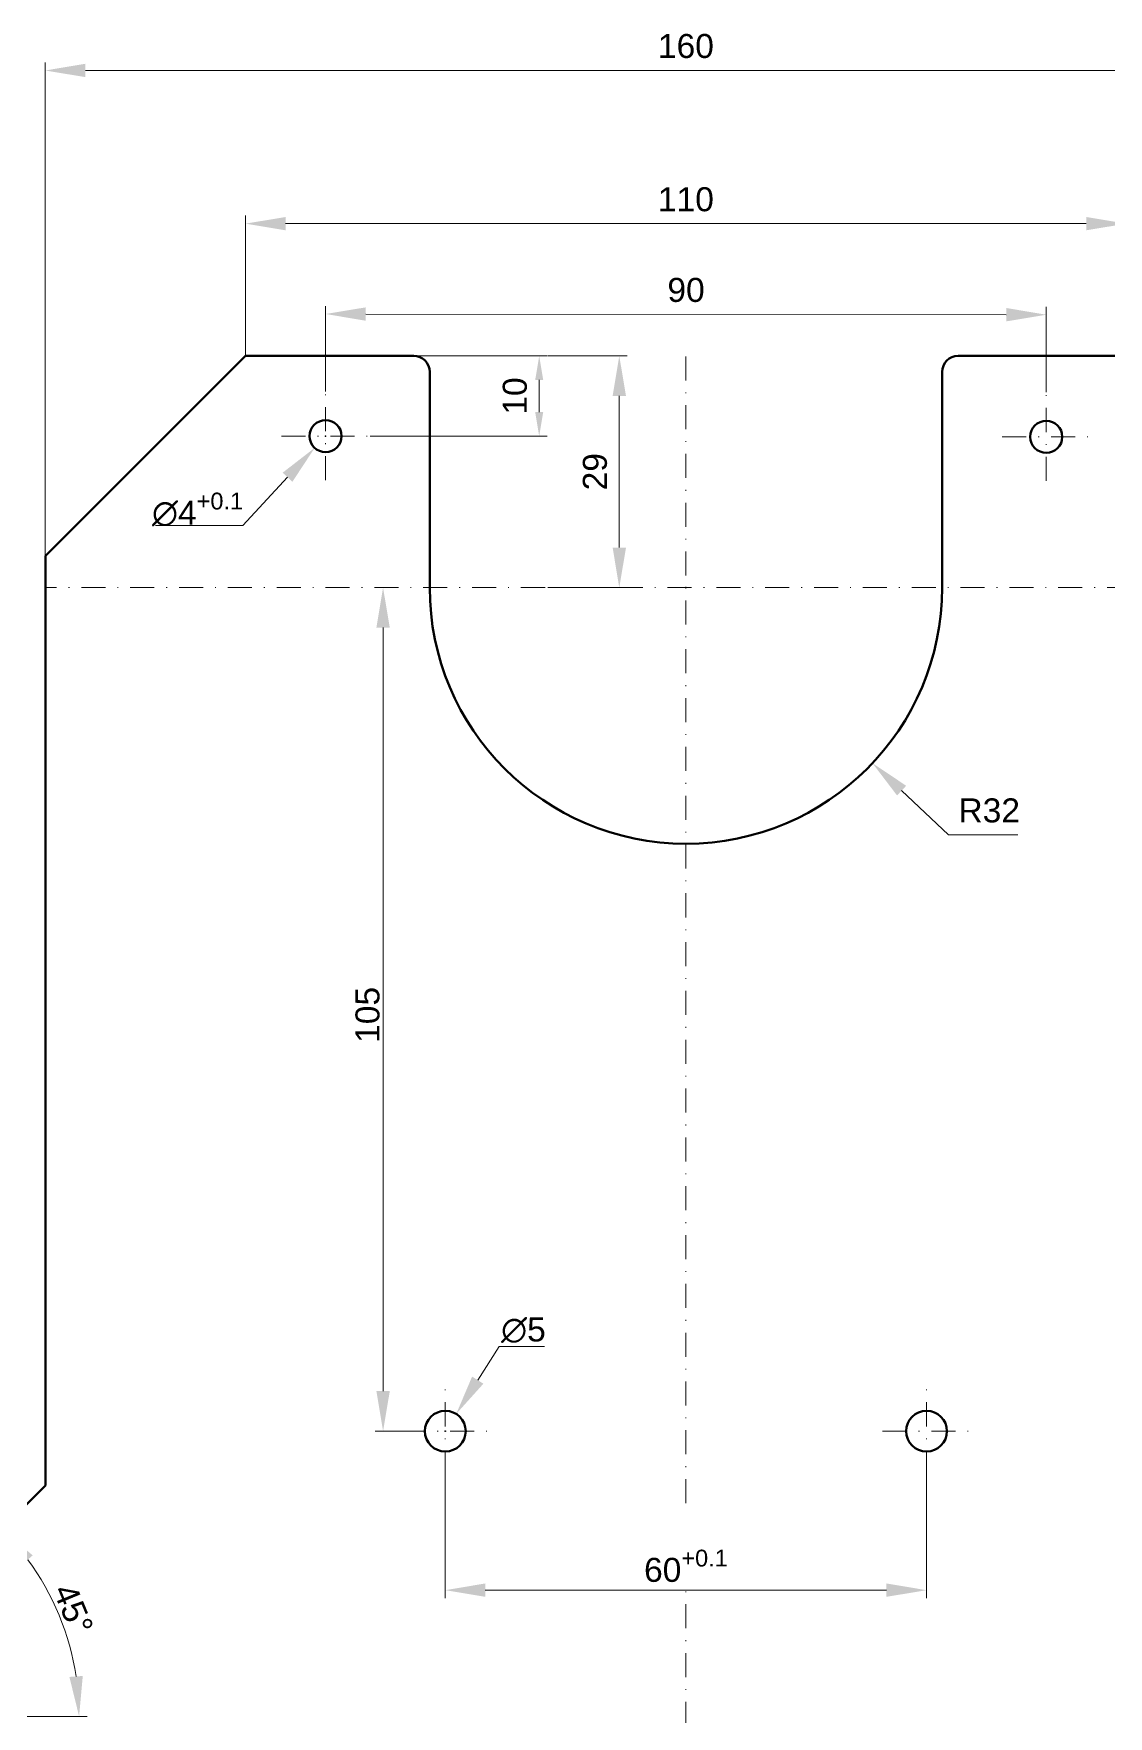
# Model space of a CAD drawing. Header units: inches. Extents: x -122986 to 27550, y -4965 to 6170.
# Drawn here: x 5490 to 5624.2, y 1131 to 1341.2 of the extents above; entities that cross this region are included whole.
import ezdxf

# ---------------------------------------------------------------- set-up
doc = ezdxf.new("R2010")
doc.units = ezdxf.units.IN
doc.header["$LTSCALE"] = 2
doc.header["$MEASUREMENT"] = 0
doc.linetypes.add('DASHDOT', pattern=[1, 0.5, -0.25, 0, -0.25])
for name, color, linetype, lineweight in [('1 Kich Thước', 7, 'Continuous', 15), ('1 mãnh', 7, 'Continuous', 5), ('1 Đường Tâm', 50, 'DASHDOT', 9), ('1 Đậm', 7, 'Continuous', 50)]:
    doc.layers.add(name, color=color, linetype=linetype, lineweight=lineweight)
doc.styles.add('tinh', font='arial.ttf')
doc.dimstyles.new('Tịnh', dxfattribs={"dimtxt": 0.3, "dimasz": 1.5, "dimexe": 1, "dimexo": 0.0625, "dimgap": 0.4, "dimtad": 1, "dimtoh": 1, "dimzin": 0, "dimdsep": 46, "dimtxsty": 'tinh', "dimcen": 0.09, "dimclrd": 256, "dimclre": 256, "dimclrt": 4, "dimadec": 0, "dimazin": 0, "dimtfac": 1, "dimtofl": 0, "dimtmove": 0, "dimatfit": 3, "dimfxl": 1, "dimtfillclr": 4, "dimtolj": 1, "dimtzin": 0, "dimlwd": -1, "dimlwe": -1, "dimarcsym": 0})

# ---------------------------------------------------------------- blocks, each defined once
blk = doc.blocks.new('*D225')
at = {"layer": '1 Kich Thước', "ltscale": 15, "transparency": 16777216}
for p, q in [((5526.38, 1290.95), (5526.56, 1290.95)), ((5526.47, 1290.86), (5526.47, 1291.04)), ((5516.14, 1279.77), (5521.72, 1285.81)), ((5505.23, 1279.77), (5516.14, 1279.77))]:
    blk.add_line(p, q, dxfattribs=at)
blk.add_solid([(5521.11, 1286.38), (5522.33, 1285.25), (5525.12, 1289.49)], dxfattribs=at)
at = {"layer": 'Defpoints', "color": 0, "ltscale": 15, "transparency": 16777216}
for p in [(5527.83, 1292.42), (5525.12, 1289.49)]:
    blk.add_point(p, dxfattribs=at)
at = {"layer": '1 Kich Thước', "color": 4, "ltscale": 15, "transparency": 16777216, "insert": (5510.48, 1281.78), "char_height": 0.3, "width": 2.8028, "attachment_point": 5, "style": 'tinh'}
blk.add_mtext('\\A1;{\\H10x;∅4\\H0.7x;\\S+0.1^ ;}', dxfattribs=at)
blk = doc.blocks.new('*D227')
at = {"layer": '1 Kich Thước', "ltscale": 15, "transparency": 16777216}
for p, q in [((5491.47, 1276.04), (5491.47, 1337.64)), ((5651.47, 1276.04), (5651.47, 1337.64)), ((5496.47, 1336.64), (5646.47, 1336.64))]:
    blk.add_line(p, q, dxfattribs=at)
for points in [[(5496.47, 1337.48), (5496.47, 1335.81), (5491.47, 1336.64)], [(5646.47, 1337.48), (5646.47, 1335.81), (5651.47, 1336.64)]]:
    blk.add_solid(points, dxfattribs=at)
at = {"layer": 'Defpoints', "color": 0, "ltscale": 15, "transparency": 16777216}
for p in [(5651.47, 1336.64), (5491.47, 1275.97), (5651.47, 1275.97)]:
    blk.add_point(p, dxfattribs=at)
at = {"layer": '1 Kich Thước', "color": 4, "ltscale": 15, "transparency": 16777216, "insert": (5571.47, 1339.68), "char_height": 0.3, "attachment_point": 5, "style": 'tinh'}
blk.add_mtext('\\A1;{\\H10x;160}', dxfattribs=at)
blk = doc.blocks.new('*D228')
at = {"layer": '1 Kich Thước', "ltscale": 15, "transparency": 16777216}
for p, q in [((5516.47, 1301.04), (5516.47, 1318.5)), ((5626.47, 1301.04), (5626.47, 1318.5)), ((5521.47, 1317.5), (5621.47, 1317.5))]:
    blk.add_line(p, q, dxfattribs=at)
for points in [[(5521.47, 1318.33), (5521.47, 1316.67), (5516.47, 1317.5)], [(5621.47, 1318.33), (5621.47, 1316.67), (5626.47, 1317.5)]]:
    blk.add_solid(points, dxfattribs=at)
at = {"layer": 'Defpoints', "color": 0, "ltscale": 15, "transparency": 16777216}
for p in [(5626.47, 1317.5), (5516.47, 1300.97), (5626.47, 1300.97)]:
    blk.add_point(p, dxfattribs=at)
at = {"layer": '1 Kich Thước', "color": 4, "ltscale": 15, "transparency": 16777216, "insert": (5571.47, 1320.53), "char_height": 0.3, "attachment_point": 5, "style": 'tinh'}
blk.add_mtext('\\A1;{\\H10x;110}', dxfattribs=at)
blk = doc.blocks.new('*D234')
at = {"layer": '1 Kich Thước', "ltscale": 15, "transparency": 16777216}
blk.add_line((5462.71, 1130.97), (5496.69, 1130.97), dxfattribs=at)
blk.add_arc((5462.65, 1130.97), 33.05, 8.677, 36.323, dxfattribs=at)
for points in [[(5488.64, 1150.01), (5489.9, 1151.09), (5486.01, 1154.34)], [(5496.15, 1136.02), (5494.48, 1135.9), (5495.69, 1130.97)]]:
    blk.add_solid(points, dxfattribs=at)
at = {"layer": 'Defpoints', "color": 0, "ltscale": 15, "transparency": 16777216}
for p in [(5491.47, 1159.8), (5494.57, 1139.53), (5464.11, 1132.44), (5433.47, 1130.97), (5460.58, 1130.97)]:
    blk.add_point(p, dxfattribs=at)
at = {"layer": '1 Kich Thước', "color": 4, "ltscale": 15, "transparency": 16777216, "insert": (5494.96, 1144.36), "char_height": 0.3, "attachment_point": 5, "rotation": 292.5, "style": 'tinh'}
blk.add_mtext('\\A1;{\\H10x;45°}', dxfattribs=at)
blk = doc.blocks.new('*D235')
at = {"layer": '1 Kich Thước', "ltscale": 15, "transparency": 16777216}
for p, q in [((5548.16, 1177.21), (5545.47, 1172.99)), ((5553.81, 1177.21), (5548.16, 1177.21)), ((5541.33, 1166.61), (5541.51, 1166.61)), ((5541.42, 1166.52), (5541.42, 1166.7))]:
    blk.add_line(p, q, dxfattribs=at)
blk.add_solid([(5544.77, 1173.43), (5546.18, 1172.54), (5542.79, 1168.77)], dxfattribs=at)
at = {"layer": 'Defpoints', "color": 0, "ltscale": 15, "transparency": 16777216}
for p in [(5542.79, 1168.77), (5540.06, 1164.46)]:
    blk.add_point(p, dxfattribs=at)
at = {"layer": '1 Kich Thước', "color": 4, "ltscale": 15, "transparency": 16777216, "insert": (5551.18, 1179.22), "char_height": 0.3, "attachment_point": 5, "style": 'tinh'}
blk.add_mtext('\\A1;{\\H10x;∅5}', dxfattribs=at)
blk = doc.blocks.new('*D203')
at = {"layer": '1 Kich Thước', "ltscale": 15, "transparency": 16777216}
for p, q in [((5541.42, 1161.45), (5541.42, 1145.74)), ((5601.52, 1161.45), (5601.52, 1145.74)), ((5546.42, 1146.74), (5596.52, 1146.74))]:
    blk.add_line(p, q, dxfattribs=at)
for points in [[(5546.42, 1147.58), (5546.42, 1145.91), (5541.42, 1146.74)], [(5596.52, 1147.58), (5596.52, 1145.91), (5601.52, 1146.74)]]:
    blk.add_solid(points, dxfattribs=at)
at = {"layer": 'Defpoints', "color": 0, "ltscale": 15, "transparency": 16777216}
for p in [(5541.42, 1161.51), (5601.52, 1161.51), (5601.52, 1146.74)]:
    blk.add_point(p, dxfattribs=at)
at = {"layer": '1 Kich Thước', "color": 4, "ltscale": 15, "transparency": 16777216, "insert": (5571.47, 1149.77), "char_height": 1, "attachment_point": 5, "style": 'tinh'}
blk.add_mtext('\\A1;{\\H3x;60\\H0.7x;\\S+0.1^ ;}', dxfattribs=at)
blk = doc.blocks.new('*D209')
at = {"layer": '1 Kich Thước', "ltscale": 15, "transparency": 16777216}
for p, q in [((5534.2, 1272.02), (5532.65, 1272.02)), ((5533.65, 1267.02), (5533.65, 1171.61)), ((5536.24, 1166.61), (5532.65, 1166.61))]:
    blk.add_line(p, q, dxfattribs=at)
for points in [[(5532.82, 1267.02), (5534.49, 1267.02), (5533.65, 1272.02)], [(5532.82, 1171.61), (5534.49, 1171.61), (5533.65, 1166.61)]]:
    blk.add_solid(points, dxfattribs=at)
at = {"layer": 'Defpoints', "color": 0, "ltscale": 15, "transparency": 16777216}
for p in [(5534.26, 1272.02), (5533.65, 1166.61), (5536.3, 1166.61)]:
    blk.add_point(p, dxfattribs=at)
at = {"layer": '1 Kich Thước', "color": 4, "ltscale": 15, "transparency": 16777216, "insert": (5531.72, 1218.63), "char_height": 1, "attachment_point": 5, "rotation": 90, "style": 'tinh'}
blk.add_mtext('\\A1;{\\H3x;105}', dxfattribs=at)
blk = doc.blocks.new('*D245')
at = {"layer": '1 Kich Thước', "ltscale": 15, "transparency": 16777216}
for p, q in [((5537.54, 1300.97), (5554.15, 1300.97)), ((5553.15, 1293.95), (5553.15, 1297.97)), ((5532.04, 1290.95), (5554.15, 1290.95))]:
    blk.add_line(p, q, dxfattribs=at)
for points in [[(5552.65, 1297.97), (5553.65, 1297.97), (5553.15, 1300.97)], [(5552.65, 1293.95), (5553.65, 1293.95), (5553.15, 1290.95)]]:
    blk.add_solid(points, dxfattribs=at)
at = {"layer": 'Defpoints', "color": 0, "ltscale": 15, "transparency": 16777216}
for p in [(5537.47, 1300.97), (5553.15, 1300.97), (5531.97, 1290.95)]:
    blk.add_point(p, dxfattribs=at)
at = {"layer": '1 Kich Thước', "color": 4, "ltscale": 15, "transparency": 16777216, "insert": (5550.12, 1295.96), "char_height": 3, "attachment_point": 5, "rotation": 90, "style": 'tinh'}
blk.add_mtext('\\A1;10', dxfattribs=at)
blk = doc.blocks.new('*D249')
at = {"layer": '1 Kich Thước', "ltscale": 15, "transparency": 16777216}
for p, q in [((5554.22, 1300.97), (5564.15, 1300.97)), ((5563.15, 1295.97), (5563.15, 1277.02)), ((5554.22, 1272.02), (5564.15, 1272.02))]:
    blk.add_line(p, q, dxfattribs=at)
for points in [[(5562.32, 1295.97), (5563.99, 1295.97), (5563.15, 1300.97)], [(5562.32, 1277.02), (5563.99, 1277.02), (5563.15, 1272.02)]]:
    blk.add_solid(points, dxfattribs=at)
at = {"layer": 'Defpoints', "color": 0, "ltscale": 15, "transparency": 16777216}
for p in [(5554.15, 1300.97), (5554.15, 1272.02), (5563.15, 1272.02)]:
    blk.add_point(p, dxfattribs=at)
at = {"layer": '1 Kich Thước', "color": 4, "ltscale": 15, "transparency": 16777216, "insert": (5560.12, 1286.5), "char_height": 3, "attachment_point": 5, "rotation": 90, "style": 'tinh'}
blk.add_mtext('\\A1;29', dxfattribs=at)
blk = doc.blocks.new('*D252')
at = {"layer": '1 Kich Thước', "ltscale": 15, "transparency": 16777216}
for p, q in [((5571.38, 1272.02), (5571.56, 1272.02)), ((5571.47, 1271.93), (5571.47, 1272.11)), ((5604.28, 1241.12), (5598.41, 1246.65)), ((5612.92, 1241.12), (5604.28, 1241.12))]:
    blk.add_line(p, q, dxfattribs=at)
blk.add_solid([(5598.98, 1247.26), (5597.84, 1246.05), (5594.77, 1250.08)], dxfattribs=at)
at = {"layer": 'Defpoints', "color": 0, "ltscale": 15, "transparency": 16777216}
for p in [(5571.47, 1272.02), (5594.77, 1250.08)]:
    blk.add_point(p, dxfattribs=at)
at = {"layer": '1 Kich Thước', "color": 4, "ltscale": 15, "transparency": 16777216, "insert": (5609.35, 1244.16), "char_height": 3, "attachment_point": 5, "style": 'tinh'}
blk.add_mtext('\\A1;R32', dxfattribs=at)
blk = doc.blocks.new('*D279')
at = {"layer": '1 mãnh', "ltscale": 15, "transparency": 16777216}
for p, q in [((5526.47, 1296.52), (5526.48, 1307.21)), ((5531.48, 1306.2), (5611.48, 1306.12)), ((5616.47, 1296.43), (5616.48, 1307.12))]:
    blk.add_line(p, q, dxfattribs=at)
for points in [[(5531.48, 1307.04), (5531.48, 1305.37), (5526.48, 1306.21)], [(5611.48, 1306.96), (5611.48, 1305.29), (5616.48, 1306.12)]]:
    blk.add_solid(points, dxfattribs=at)
at = {"layer": 'Defpoints', "color": 0, "ltscale": 15, "transparency": 16777216}
for p in [(5616.48, 1306.12), (5526.47, 1296.45), (5616.47, 1296.36)]:
    blk.add_point(p, dxfattribs=at)
at = {"layer": '1 mãnh', "color": 4, "lineweight": 25, "ltscale": 15, "transparency": 16777216, "insert": (5571.49, 1309.2), "char_height": 3, "attachment_point": 5, "rotation": 359.9439, "style": 'tinh'}
blk.add_mtext('\\A1;90', dxfattribs=at)

msp = doc.modelspace()

# ---------------------------------------------------------------- linework, layer by layer
at = {"layer": '1 Đường Tâm', "lineweight": 9, "ltscale": 3}
for p, q in [((5571.474, 1157.618), (5571.474, 1300.975)), ((5526.474, 1285.453), (5526.474, 1296.453)), ((5616.474, 1285.365), (5616.474, 1296.365)), ((5520.974, 1290.953), (5531.974, 1290.953)), ((5610.974, 1290.865), (5621.974, 1290.865)), ((5651.474, 1272.018), (5491.474, 1272.018)), ((5541.424, 1161.114), (5541.424, 1172.114)), ((5601.524, 1161.114), (5601.524, 1172.114)), ((5535.924, 1166.614), (5546.924, 1166.614)), ((5596.024, 1166.614), (5607.024, 1166.614)), ((5571.474, 1080.975), (5571.474, 1146.745))]:
    msp.add_line(p, q, dxfattribs=at)
at = {"layer": '1 Đậm', "lineweight": 50, "ltscale": 15}
for p, q in [((5516.474, 1300.975), (5491.474, 1275.975)), ((5516.474, 1300.975), (5537.474, 1300.975)), ((5626.474, 1300.975), (5605.474, 1300.975)), ((5539.474, 1298.975), (5539.474, 1272.018)), ((5603.474, 1272.018), (5603.474, 1298.975)), ((5491.474, 1275.975), (5491.474, 1159.802))]:
    msp.add_line(p, q, dxfattribs=at)
at = {"layer": '1 Đậm', "lineweight": 50}
msp.add_line((5491.474, 1159.802), (5464.111, 1132.439), dxfattribs=at)
for centre, radius in [((5526.474, 1290.955), 2), ((5526.474, 1290.955), 2), ((5616.474, 1290.865), 2), ((5616.474, 1290.865), 2), ((5541.424, 1166.614), 2.55), ((5601.524, 1166.614), 2.55)]:
    msp.add_circle(centre, radius, dxfattribs=at)
at = {"layer": '1 Đậm', "lineweight": 50, "ltscale": 15}
for centre, radius, start, end in [((5537.474, 1298.975), 2, 0, 90), ((5605.474, 1298.975), 2, 90, 180), ((5571.474, 1272.018), 32, 180, 360)]:
    msp.add_arc(centre, radius, start, end, dxfattribs=at)

# ---------------------------------------------------------------- dimensions: what is measured, and where the dimension line sits
at = {"layer": '1 Kich Thước', "ltscale": 15}
for base, p1, p2, text, override, picture, middle in [((5651.474, 1336.645), (5491.474, 1275.975), (5651.474, 1275.975), '{\\H10x;160}', {"dimtxt": 0.3, "dimasz": 5, "dimgap": 1.5, "dimlwd": 65535}, '*D227', (5571.474, 1339.676)), ((5626.474, 1317.499), (5516.474, 1300.975), (5626.474, 1300.975), '{\\H10x;110}', {"dimtxt": 0.3, "dimasz": 5, "dimgap": 1.5, "dimlwd": 65535}, '*D228', (5571.474, 1320.531)), ((5601.524, 1146.742), (5541.424, 1161.514), (5601.524, 1161.514), '{\\H3x;60\\H0.7x;\\S+0.1^ ;}', {"dimtxt": 1, "dimasz": 5, "dimgap": 1.5, "dimlwd": 65535}, '*D203', (5571.474, 1149.774))]:
    dim = msp.add_linear_dim(base=base, p1=p1, p2=p2, text=text, dimstyle='Tịnh', override=override, dxfattribs=at)
    dim.commit()
    dim.dimension.update_dxf_attribs({"geometry": picture, "text_midpoint": middle})
for base, p1, p2, override, picture, middle in [((5553.153, 1300.975), (5531.974, 1290.953), (5537.474, 1300.975), {"dimtxt": 3, "dimasz": 3, "dimgap": 1.5, "dimdec": 0, "dimtdec": 0}, '*D245', (5550.122, 1295.964)), ((5563.153, 1272.018), (5554.153, 1300.975), (5554.153, 1272.018), {"dimtxt": 3, "dimasz": 5, "dimgap": 1.5, "dimdec": 0, "dimtdec": 0}, '*D249', (5560.122, 1286.496))]:
    dim = msp.add_linear_dim(base=base, p1=p1, p2=p2, angle=90, dimstyle='Tịnh', override=override, dxfattribs=at)
    dim.commit()
    dim.dimension.update_dxf_attribs({"geometry": picture, "text_midpoint": middle})
for p1, p2, text, picture, middle in [((5527.831, 1292.423), (5525.116, 1289.486), '{\\H10x;∅4\\H0.7x;\\S+0.1^ ;}', '*D225', (5510.481, 1281.784)), ((5540.056, 1164.462), (5542.792, 1168.766), '{\\H10x;∅5}', '*D235', (5551.183, 1179.221))]:
    dim = msp.add_diameter_dim_2p(p1=p1, p2=p2, text=text, dimstyle='Tịnh', override={"dimasz": 5}, dxfattribs=at)
    dim.commit()
    dim.dimension.update_dxf_attribs({"geometry": picture, "text_midpoint": middle})
dim = msp.add_linear_dim(base=(5533.653, 1166.614), p1=(5534.262, 1272.018), p2=(5536.302, 1166.614), angle=90, text='{\\H3x;105}', dimstyle='Tịnh', override={"dimtxt": 1, "dimasz": 5}, dxfattribs=at)
dim.commit()
dim.dimension.update_dxf_attribs({"geometry": '*D209', "text_midpoint": (5533.653, 1218.628), "dimtype": 160})
dim = msp.add_radius_dim(center=(5571.474, 1272.018), mpoint=(5594.771, 1250.08), dimstyle='Tịnh', override={"dimtxt": 3, "dimasz": 5, "dimgap": 1.5, "dimdec": 0, "dimtdec": 0}, dxfattribs=at)
dim.commit()
dim.dimension.update_dxf_attribs({"geometry": '*D252', "text_midpoint": (5609.351, 1244.156)})
dim = msp.add_angular_dim_2l(base=(5494.568, 1139.528), line1=((5460.576, 1130.975), (5433.474, 1130.975)), line2=((5491.474, 1159.802), (5464.111, 1132.439)), text='{\\H10x;<>}', dimstyle='Tịnh', override={"dimasz": 5}, dxfattribs=at)
dim.commit()
dim.dimension.update_dxf_attribs({"geometry": '*D234', "text_midpoint": (5494.958, 1144.358)})
at = {"layer": '1 mãnh', "lineweight": 25, "ltscale": 15}
dim = msp.add_aligned_dim(p1=(5526.474, 1296.453), p2=(5616.474, 1296.365), distance=9.755, dimstyle='Tịnh', override={"dimtxt": 3, "dimasz": 5, "dimgap": 1.5, "dimdec": 0, "dimtdec": 0}, dxfattribs=at)
dim.commit()
dim.dimension.update_dxf_attribs({"geometry": '*D279', "text_midpoint": (5571.486, 1309.195)})

doc.saveas('drawing.dxf')
